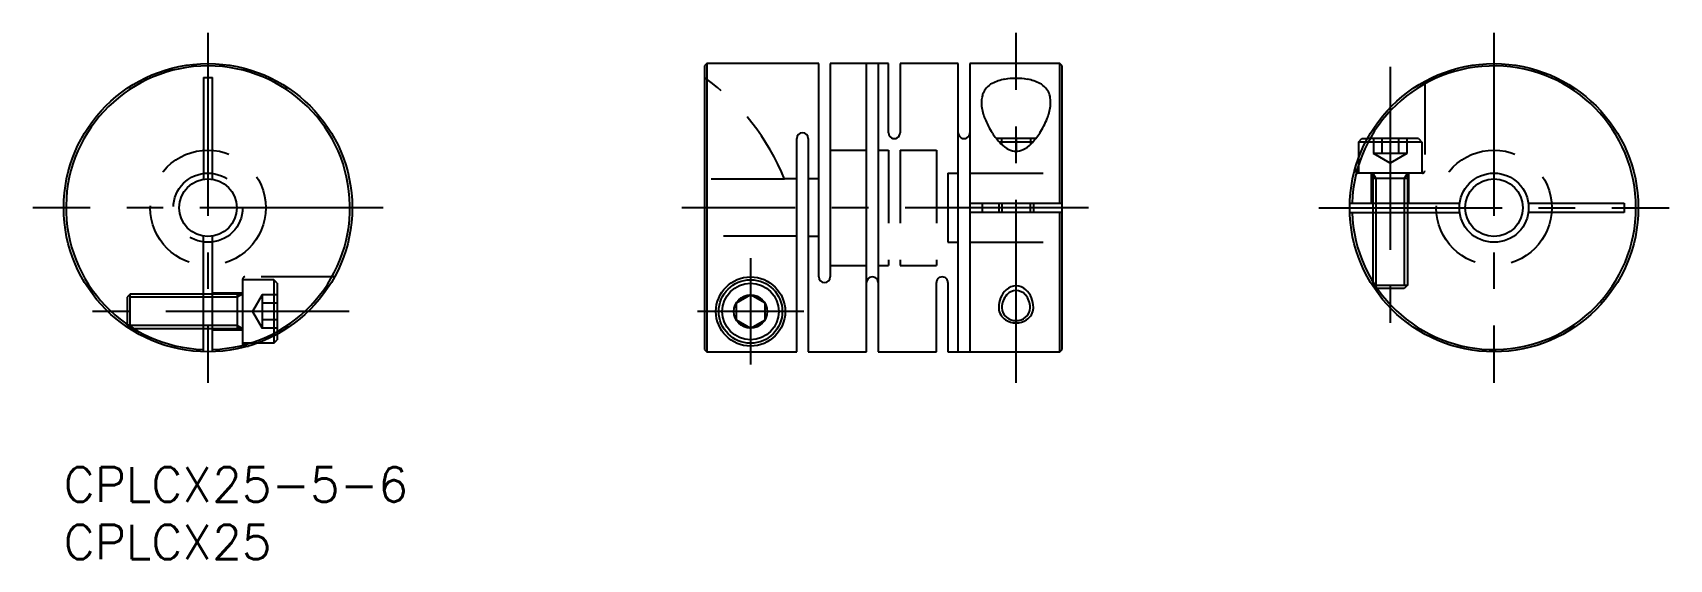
# Model space of a CAD drawing. Extents: x -3 to 139, y -8 to 38.
import ezdxf

# ---------------------------------------------------------------- set-up
doc = ezdxf.new("R2010")
doc.units = 0
doc.header["$LTSCALE"] = 0.5
doc.linetypes.add('CENTER', pattern=[50.8, 31.75, -6.35, 6.35, -6.35])
doc.linetypes.add('DASHED', pattern=[19.05, 12.7, -6.35])
for name, color, linetype in [('MSM_CENTER', 1, 'CENTER'), ('MSM_CONTINUOUS', 7, 'CONTINUOUS'), ('MSM_DASHED', 4, 'DASHED'), ('MSM_NARROW', 5, 'CONTINUOUS'), ('MSM_PART_NUMBER', 7, 'CONTINUOUS')]:
    doc.layers.add(name, color=color, linetype=linetype)
doc.styles.get("Standard").update_dxf_attribs({"font": 'txt.shx', "height": 2.5, "bigfont": 'bigfont.shx'})

# ---------------------------------------------------------------- blocks, each defined once
blk = doc.blocks.new('*U10')
at = {"layer": 'MSM_PART_NUMBER'}
blk.add_text('CPLCX25-5-6', height=3, dxfattribs=at).set_placement((0, -3))
blk = doc.blocks.new('*U11')
at = {"layer": 'MSM_PART_NUMBER'}
blk.add_text('CPLCX25', height=3, dxfattribs=at).set_placement((0, -8))

msp = doc.modelspace()

# ---------------------------------------------------------------- linework, layer by layer
at = {"layer": 'MSM_CENTER'}
for p, q in [((12.5, 37.68), (12.5, 7.32)), ((82.51, 7.32), (82.51, 37.68)), ((123.92, 37.68), (123.92, 7.32)), ((114.92, 34.73), (114.92, 10.27)), ((27.68, 22.5), (-2.68, 22.5)), ((88.78, 22.5), (53.56, 22.5)), ((108.74, 22.5), (139.11, 22.5)), ((59.51, 18.11), (59.51, 8.89)), ((24.73, 13.5), (0.27, 13.5)), ((24.73, 13.5), (0.27, 13.5)), ((64.12, 13.5), (54.9, 13.5))]:
    msp.add_line(p, q, dxfattribs=at)
at = {"layer": 'MSM_CONTINUOUS'}
for p, q in [((55.71, 35), (55.51, 34.8)), ((55.51, 34.8), (55.51, 10.21)), ((65.41, 35), (55.71, 35)), ((55.71, 35), (55.71, 10.01)), ((65.41, 16.5), (65.41, 35)), ((71.46, 35), (66.41, 35)), ((66.41, 35), (66.41, 16.5)), ((69.56, 10), (69.56, 35)), ((70.56, 35), (70.56, 10)), ((71.46, 29), (71.46, 35)), ((77.51, 35), (72.46, 35)), ((72.46, 35), (72.46, 29)), ((77.51, 10), (77.51, 35)), ((86.31, 35), (78.51, 35)), ((78.51, 35), (78.51, 10)), ((86.51, 34.8), (86.31, 35)), ((86.31, 22.9), (86.31, 35)), ((86.51, 10.2), (86.51, 34.8)), ((12.1, 33.79), (12.1, 24.97)), ((12.1, 33.79), (12.9, 33.79)), ((12.9, 24.97), (12.9, 33.79)), ((63.51, 10.01), (63.51, 28.5)), ((64.51, 28.5), (64.51, 10)), ((84.22, 28.5), (80.8, 28.5)), ((112.17, 28.2), (112.47, 28.5)), ((112.47, 28.5), (112.96, 28.5)), ((83.96, 28.2), (81.06, 28.2)), ((112.8, 28.2), (112.17, 28.2)), ((112.17, 28.2), (112.17, 26.76)), ((78.51, 22.9), (86.51, 22.9)), ((79.57, 22.9), (79.57, 22.1)), ((81.01, 22.9), (81.01, 22.1)), ((84.01, 22.9), (84.01, 22.1)), ((111.43, 22.9), (120.95, 22.9)), ((113.42, 22.9), (113.42, 22.1)), ((116.42, 22.9), (116.42, 22.1)), ((126.89, 22.9), (135.21, 22.9)), ((135.21, 22.9), (135.21, 22.1)), ((86.51, 22.1), (78.51, 22.1)), ((86.31, 10), (86.31, 22.1)), ((111.43, 22.1), (120.95, 22.1)), ((135.21, 22.1), (126.89, 22.1)), ((12.1, 10.01), (12.1, 20.03)), ((12.9, 10.01), (12.9, 20.03)), ((75.61, 10), (75.61, 16)), ((76.61, 16), (76.61, 10)), ((12.9, 15), (12.1, 15)), ((59.51, 14.94), (58.26, 14.22)), ((58.26, 14.22), (58.26, 12.78)), ((60.76, 14.22), (59.51, 14.94)), ((60.76, 12.78), (60.76, 14.22)), ((58.26, 12.78), (59.51, 12.06)), ((59.51, 12.06), (60.76, 12.78)), ((12.9, 12), (12.1, 12)), ((18.2, 11.38), (18.2, 10.75)), ((18.5, 11.53), (18.5, 11.05)), ((18.2, 10.75), (16.76, 10.75)), ((18.2, 10.75), (18.5, 11.05)), ((55.51, 10.21), (55.71, 10.01)), ((55.71, 10.01), (63.51, 10.01)), ((64.51, 10), (69.56, 10)), ((70.56, 10), (75.61, 10)), ((76.61, 10), (86.31, 10)), ((86.31, 10), (86.51, 10.2))]:
    msp.add_line(p, q, dxfattribs=at)
for centre, radius in [((12.5, 22.5), 12.5), ((123.92, 22.5), 12.5), ((12.5, 22.5), 2.5), ((123.92, 22.5), 3), ((123.92, 22.5), 2.5), ((59.51, 13.5), 3), ((59.51, 13.5), 2.75), ((59.51, 13.5), 2.45), ((59.51, 13.5), 1.44)]:
    msp.add_circle(centre, radius, dxfattribs=at)
for centre, radius, start, end in [((12.5, 22.5), 12.3, 271.8636, 268.1364), ((123.92, 22.5), 12.3, 181.8636, 178.1364), ((81.12, 31.82), 1.59, 137.1071, 157.6788), ((81.37, 31.58), 1.94, 118.5361, 136.8216), ((82.03, 30.33), 3.35, 98.7386, 118.2444), ((82.51, 27.84), 5.88, 80.3066, 99.6934), ((82.99, 30.32), 3.36, 61.7598, 81.2491), ((83.65, 31.58), 1.94, 43.1784, 61.4639), ((83.9, 31.82), 1.59, 22.3212, 42.8929), ((81.76, 31.62), 2.25, 169.0527, 187.9864), ((84.14, 31.95), 4.66, 187.9864, 201.7126), ((82.64, 31.45), 3.15, 161.9373, 169.0527), ((80.88, 31.95), 4.66, 338.2874, 352.0136), ((82.38, 31.45), 3.15, 10.9473, 18.0627), ((83.26, 31.62), 2.25, 352.0136, 10.9473), ((86.3, 32.77), 6.96, 201.3545, 212.9573), ((78.72, 32.77), 6.96, 327.0427, 338.6455), ((64.01, 28.5), 0.5, 0, 180), ((71.96, 29), 0.5, 179.9898, 0.0102), ((78.01, 29), 0.5, 179.9898, 0.0102), ((85.1, 31.93), 5.5, 212.4627, 224.8255), ((79.92, 31.93), 5.5, 315.1745, 327.5373), ((83.09, 29.92), 2.66, 224.5638, 243.2452), ((82.51, 28.76), 1.36, 243.1928, 296.8072), ((81.92, 29.92), 2.67, 296.8022, 315.4237), ((65.91, 16.5), 0.5, 180, 360), ((70.06, 16), 0.5, 359.9898, 180.0102), ((76.11, 16), 0.5, 359.9898, 180.0102), ((83.03, 13.81), 1.75, 139.0051, 179.2098), ((82.51, 14.24), 1.07, 41.6216, 138.3784), ((81.99, 13.81), 1.75, 0.7902, 40.9949), ((83.09, 13.83), 1.81, 179.7291, 180.2709), ((82.36, 13.84), 1.08, 181.1287, 231.3554), ((82.51, 14.03), 1.32, 231.3722, 308.6278), ((82.66, 13.84), 1.08, 308.6446, 358.8713), ((81.93, 13.83), 1.81, 359.7291, 0.2709)]:
    msp.add_arc(centre, radius, start, end, dxfattribs=at)
at = {"layer": 'MSM_DASHED'}
for p, q in [((117.92, 33.47), (117.92, 25.7)), ((81.26, 28.5), (81.26, 27.99)), ((82.51, 28.5), (82.51, 27.4)), ((83.76, 28.5), (83.76, 27.99)), ((117.37, 28.5), (112.96, 28.5)), ((113.48, 28.5), (113.48, 27.2)), ((114.2, 28.5), (114.2, 27.2)), ((115.64, 28.5), (115.64, 27.2)), ((116.37, 28.5), (116.37, 27.2)), ((117.37, 28.5), (117.67, 28.2)), ((66.41, 27.5), (69.56, 27.5)), ((70.56, 27.5), (71.46, 27.5)), ((71.46, 27.5), (71.46, 17.5)), ((72.46, 27.5), (72.46, 17.5)), ((72.46, 27.5), (75.61, 27.5)), ((75.61, 27.5), (75.61, 17.5)), ((117.67, 28.2), (112.8, 28.2)), ((116.37, 27.2), (113.48, 27.2)), ((114.92, 26.37), (113.48, 27.2)), ((116.37, 27.2), (114.92, 26.37)), ((117.67, 28.2), (117.67, 25.5)), ((111.92, 25.7), (111.92, 26)), ((112.17, 26.76), (112.17, 25.5)), ((62.46, 24.97), (55.51, 24.97)), ((63.51, 25), (62.45, 25)), ((65.41, 25), (64.51, 25)), ((76.61, 25.5), (76.61, 19.5)), ((76.61, 25.5), (77.51, 25.5)), ((78.51, 25.5), (86.51, 25.5)), ((117.72, 25.5), (112.12, 25.5)), ((113.32, 22.9), (113.32, 25.5)), ((113.42, 25.5), (113.69, 25.03)), ((113.42, 25.5), (113.42, 22.9)), ((116.42, 25.03), (113.42, 25.03)), ((113.69, 25.03), (113.69, 22.9)), ((116.42, 25.5), (116.15, 25.03)), ((116.15, 25.03), (116.15, 22.9)), ((116.42, 25.5), (116.42, 22.9)), ((116.52, 25.5), (116.52, 22.9)), ((113.42, 22.1), (113.42, 15.72)), ((113.69, 22.1), (113.69, 15.32)), ((116.15, 22.1), (116.15, 12.71)), ((116.42, 22.1), (116.42, 12.5)), ((63.51, 20.03), (55.51, 20.03)), ((65.41, 20), (64.51, 20)), ((76.61, 19.5), (77.51, 19.5)), ((78.51, 19.5), (86.51, 19.5)), ((66.41, 17.5), (69.56, 17.5)), ((70.56, 17.5), (71.46, 17.5)), ((72.46, 17.5), (75.61, 17.5)), ((15.5, 16.3), (15.5, 10.7)), ((18.2, 16.25), (15.5, 16.25)), ((23.47, 16.5), (15.7, 16.5)), ((18.5, 15.95), (18.2, 16.25)), ((18.2, 16.25), (18.2, 11.38)), ((18.5, 15.95), (18.5, 11.53)), ((113.69, 15.5), (113.42, 15.77)), ((113.42, 15.77), (116.42, 15.77)), ((116.42, 15.77), (116.15, 15.5)), ((12.1, 15), (2.5, 15)), ((12.1, 14.73), (2.71, 14.73)), ((5.77, 15), (5.5, 14.73)), ((5.5, 14.73), (5.5, 12.27)), ((5.77, 12), (5.77, 15)), ((15.5, 15.1), (12.9, 15.1)), ((15.5, 15), (12.9, 15)), ((15.03, 14.73), (12.9, 14.73)), ((15.5, 15), (15.03, 14.73)), ((15.03, 15), (15.03, 12)), ((17.2, 14.94), (16.37, 13.5)), ((17.2, 14.94), (17.2, 12.06)), ((18.5, 14.94), (17.2, 14.94)), ((18.5, 14.22), (17.2, 14.22)), ((116.15, 15.5), (113.69, 15.5)), ((16.37, 13.5), (17.2, 12.06)), ((18.5, 12.78), (17.2, 12.78)), ((12.1, 12.27), (5.32, 12.27)), ((5.5, 12.27), (5.77, 12)), ((12.1, 12), (5.72, 12)), ((15.03, 12.27), (12.9, 12.27)), ((15.5, 12), (12.9, 12)), ((12.9, 11.9), (15.5, 11.9)), ((15.5, 12), (15.03, 12.27)), ((18.5, 12.06), (17.2, 12.06)), ((16.76, 10.75), (15.5, 10.75)), ((15.7, 10.5), (16, 10.5))]:
    msp.add_line(p, q, dxfattribs=at)
for centre, radius in [((12.5, 22.5), 5), ((123.92, 22.5), 5), ((12.5, 22.5), 3)]:
    msp.add_circle(centre, radius, dxfattribs=at)
for centre, radius, start, end in [((43.91, 17.5), 20, 21.9248, 54.5495), ((112.12, 25.7), 0.2, 180, 270), ((117.72, 25.7), 0.2, 270, 0), ((15.7, 16.3), 0.2, 90, 180), ((15.7, 10.7), 0.2, 180, 270)]:
    msp.add_arc(centre, radius, start, end, dxfattribs=at)
at = {"layer": 'MSM_NARROW'}
for p, q in [((81.28, 22.9), (81.28, 22.1)), ((83.74, 22.9), (83.74, 22.1)), ((113.69, 22.9), (113.69, 22.1)), ((116.15, 22.9), (116.15, 22.1)), ((12.9, 14.73), (12.1, 14.73)), ((12.9, 12.27), (12.1, 12.27))]:
    msp.add_line(p, q, dxfattribs=at)
for centre, radius, start, end in [((82.51, 14.47), 1.25, 46.9521, 133.0479), ((83.07, 13.88), 2.06, 133.3867, 180.6153), ((81.95, 13.88), 2.06, 359.3847, 46.6133), ((82.74, 13.83), 1.73, 179.0147, 180.9853), ((82.29, 13.85), 1.28, 182.2448, 237.4723), ((82.51, 14.16), 1.66, 236.8198, 303.1802), ((82.73, 13.85), 1.28, 302.5277, 357.7552), ((82.28, 13.83), 1.73, 359.0147, 0.9853)]:
    msp.add_arc(centre, radius, start, end, dxfattribs=at)

# ---------------------------------------------------------------- block references
at = {"layer": 'MSM_CONTINUOUS'}
for name in ['*U10', '*U11']:
    msp.add_blockref(name, (0, 0), dxfattribs=at)

doc.saveas('drawing.dxf')
